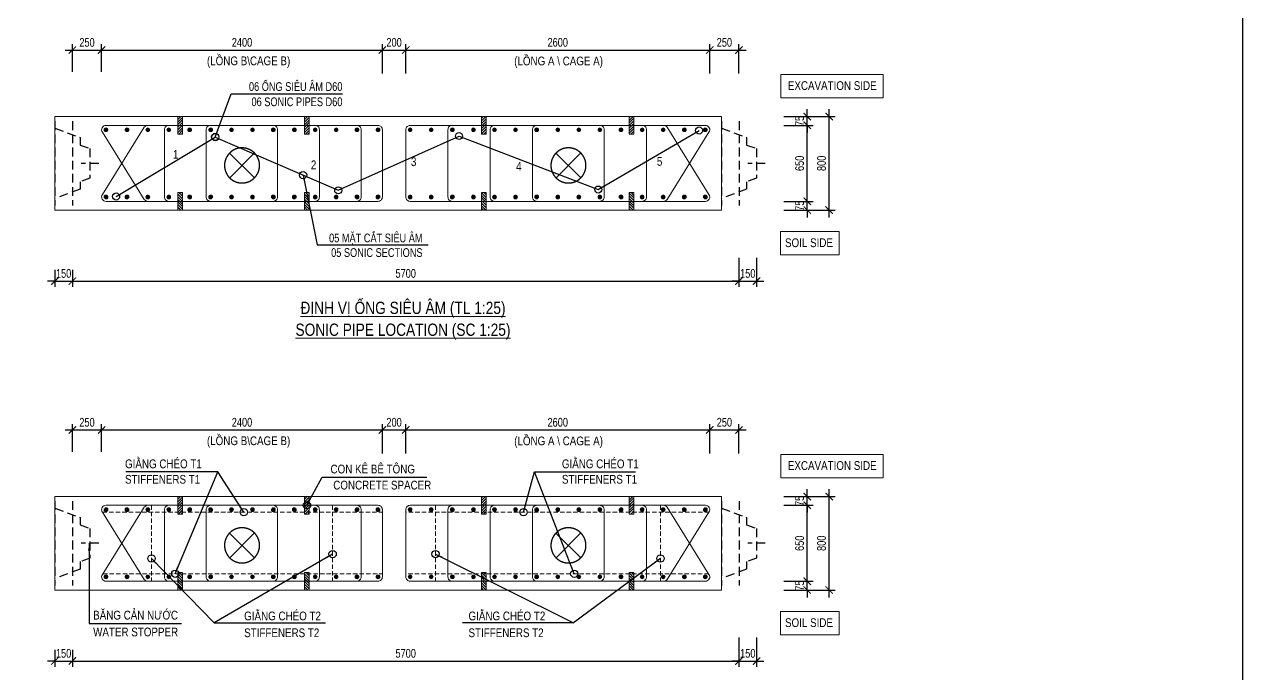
# Model space of a CAD drawing. Header units: millimetres. Extents: x 2746337 to 7547699, y -363432 to 15720.
# Drawn here: x 3696477 to 3738146, y -32976 to -10759 of the extents above; entities that cross this region are included whole.
import ezdxf
from ezdxf.enums import TextEntityAlignment as Align

# ---------------------------------------------------------------- set-up
doc = ezdxf.new("R2010")
doc.units = ezdxf.units.MM
doc.header["$LTSCALE"] = 1200
doc.header["$PDMODE"] = 3
doc.linetypes.add('CENTER', pattern=[2, 1.25, -0.25, 0.25, -0.25])
doc.linetypes.add('HIDDEN', pattern=[0.375, 0.25, -0.125])
for name, color, linetype, lineweight in [('5', 5, 'Continuous', 13), ('BOUND', 3, 'Continuous', 20), ('CWS', 8, 'HIDDEN', 9), ('ENOTE', 2, 'Continuous', 15), ('GRID', 74, 'CENTER', 15), ('K-THUOC', 1, 'Continuous', 18), ('LEADER', 8, 'Continuous', 9), ('MCT', 6, 'Continuous', 20), ('PIPE60', 1, 'Continuous', 25), ('T2HI', 4, 'HIDDEN', 13), ('TEXTMA', 2, 'Continuous', 13), ('TEXTVN', 2, 'Continuous', 20), ('TIE', 4, 'Continuous', 13)]:
    doc.layers.add(name, color=color, linetype=linetype, lineweight=lineweight)
for name, color, linetype in [('CDC.04.HIDDEN', 8, 'HIDDEN'), ('CDC.11.NOTE', 8, 'Continuous'), ('MCSA', 5, 'HIDDEN'), ('MIE', 5, 'HIDDEN')]:
    doc.layers.add(name, color=color, linetype=linetype)
doc.styles.add('DB_Arial', font='arial.ttf', dxfattribs={"width": 0.8})
doc.styles.add('SMTEXT', font='arial.ttf', dxfattribs={"width": 0.75})
doc.dimstyles.new('BSV1-100', dxfattribs={"dimtxt": 300, "dimasz": 250, "dimexe": 200, "dimexo": 0, "dimgap": 108, "dimtad": 1, "dimdec": 0, "dimdsep": 46, "dimtxsty": 'SMTEXT', "dimblk": 'ARCHTICK', "dimcen": 100, "dimdle": 250, "dimclrd": 256, "dimclre": 256, "dimclrt": 1, "dimadec": 0, "dimazin": 0, "dimtfac": 1, "dimtdec": 0, "dimtix": 1, "dimtmove": 2, "dimatfit": 3, "dimfxl": 720, "dimfxlon": 1, "dimtolj": 1, "dimtzin": 0, "dimarcsym": 0})
doc.dimstyles.new('BSV25', dxfattribs={"dimtxt": 300, "dimasz": 250, "dimexe": 200, "dimexo": 0, "dimgap": 108, "dimtad": 1, "dimdec": 0, "dimlfac": 0.25, "dimdsep": 46, "dimtxsty": 'SMTEXT', "dimblk": 'ARCHTICK', "dimcen": 100, "dimdle": 250, "dimclrd": 256, "dimclre": 256, "dimclrt": 2, "dimadec": 0, "dimazin": 0, "dimtfac": 1, "dimtdec": 0, "dimtix": 1, "dimtmove": 2, "dimatfit": 3, "dimfxl": 800, "dimfxlon": 1, "dimtolj": 1, "dimtzin": 0, "dimarcsym": 0})

# ---------------------------------------------------------------- blocks, each defined once
blk = doc.blocks.new('cws800')
at = {"layer": 'CDC.04.HIDDEN'}
for p, q in [((-600, 1440), (-600, -1440)), ((0, 1440), (0, -1440))]:
    blk.add_line(p, q, dxfattribs=at)
for points in [[(0, 1200), (-860, 888), (-860, 627), (-1200, 507), (-1200, -507), (-860, -627), (-860, -888), (0, -1200)], [(-1500, 0), (-900, 0)]]:
    blk.add_lwpolyline(points, dxfattribs=at)
blk = doc.blocks.new('mct1')
at = {"lineweight": 9}
h = blk.add_hatch(color=256, dxfattribs=at)
h.dxf.hatch_style = 1
h.paths.add_polyline_path([(-16, 0, 1), (16, 0, 1)])
blk.add_circle((0, 0), 16, dxfattribs=at)
blk = doc.blocks.new('_ArchTick')
at = {"color": 0, "linetype": 'ByBlock', "const_width": 0.15}
blk.add_lwpolyline([(-0.5, -0.5), (0.5, 0.5)], dxfattribs=at)
blk = doc.blocks.new('*D2637')
at = {"layer": 'Defpoints', "color": 0, "transparency": 16777216}
for p in [(3720320, -13915), (3724005, -13915), (3720320, -17115)]:
    blk.add_point(p, dxfattribs=at)
at = {"layer": 'K-THUOC', "lineweight": -2, "transparency": 16777216}
for p, q in [((3724005, -17365), (3724005, -13665)), ((3723205, -13915), (3724205, -13915)), ((3723205, -17115), (3724205, -17115))]:
    blk.add_line(p, q, dxfattribs=at)
at = {"layer": 'K-THUOC', "lineweight": -2, "transparency": 16777216, "xscale": 250, "yscale": 250, "zscale": 250}
for p, rotation in [((3724005, -13915), 90), ((3724005, -17115), 270)]:
    blk.add_blockref('_ArchTick', p, dxfattribs=dict(at, rotation=rotation))
at = {"layer": 'K-THUOC', "color": 2, "transparency": 16777216, "insert": (3723744, -15515), "char_height": 300, "attachment_point": 5, "rotation": 90, "style": 'SMTEXT'}
blk.add_mtext('\\A1;800', dxfattribs=at)
blk = doc.blocks.new('*D2638')
at = {"layer": 'Defpoints', "color": 0, "transparency": 16777216}
for p in [(3720320, -16815), (3723255, -16815), (3720320, -17115)]:
    blk.add_point(p, dxfattribs=at)
at = {"layer": 'K-THUOC', "lineweight": -2, "transparency": 16777216}
for p, q in [((3723255, -16815), (3723255, -16565)), ((3722455, -16815), (3723455, -16815)), ((3723255, -17115), (3723255, -16815)), ((3722455, -17115), (3723455, -17115)), ((3723255, -17115), (3723255, -17365))]:
    blk.add_line(p, q, dxfattribs=at)
at = {"layer": 'K-THUOC', "lineweight": -2, "transparency": 16777216, "xscale": 250, "yscale": 250, "zscale": 250}
for p, rotation in [((3723255, -16815), 270), ((3723255, -17115), 90)]:
    blk.add_blockref('_ArchTick', p, dxfattribs=dict(at, rotation=rotation))
at = {"layer": 'K-THUOC', "color": 2, "transparency": 16777216, "insert": (3722994, -16965), "char_height": 300, "attachment_point": 5, "rotation": 90, "style": 'SMTEXT'}
blk.add_mtext('\\A1;75', dxfattribs=at)
blk = doc.blocks.new('*D2639')
at = {"layer": 'Defpoints', "color": 0, "transparency": 16777216}
for p in [(3720320, -14215), (3723255, -14215), (3720320, -16815)]:
    blk.add_point(p, dxfattribs=at)
at = {"layer": 'K-THUOC', "lineweight": -2, "transparency": 16777216}
for p, q in [((3723255, -17065), (3723255, -13965)), ((3722455, -14215), (3723455, -14215)), ((3722455, -16815), (3723455, -16815))]:
    blk.add_line(p, q, dxfattribs=at)
at = {"layer": 'K-THUOC', "lineweight": -2, "transparency": 16777216, "xscale": 250, "yscale": 250, "zscale": 250}
for p, rotation in [((3723255, -14215), 90), ((3723255, -16815), 270)]:
    blk.add_blockref('_ArchTick', p, dxfattribs=dict(at, rotation=rotation))
at = {"layer": 'K-THUOC', "color": 2, "transparency": 16777216, "insert": (3722994, -15515), "char_height": 300, "attachment_point": 5, "rotation": 90, "style": 'SMTEXT'}
blk.add_mtext('\\A1;650', dxfattribs=at)
blk = doc.blocks.new('*D2640')
at = {"layer": 'Defpoints', "color": 0, "transparency": 16777216}
for p in [(3720320, -13915), (3723255, -13915), (3720320, -14215)]:
    blk.add_point(p, dxfattribs=at)
at = {"layer": 'K-THUOC', "lineweight": -2, "transparency": 16777216}
for p, q in [((3723255, -13915), (3723255, -13665)), ((3722455, -13915), (3723455, -13915)), ((3723255, -14215), (3723255, -13915)), ((3722455, -14215), (3723455, -14215)), ((3723255, -14215), (3723255, -14465))]:
    blk.add_line(p, q, dxfattribs=at)
at = {"layer": 'K-THUOC', "lineweight": -2, "transparency": 16777216, "xscale": 250, "yscale": 250, "zscale": 250}
for p, rotation in [((3723255, -13915), 270), ((3723255, -14215), 90)]:
    blk.add_blockref('_ArchTick', p, dxfattribs=dict(at, rotation=rotation))
at = {"layer": 'K-THUOC', "color": 2, "transparency": 16777216, "insert": (3722994, -14065), "char_height": 300, "attachment_point": 5, "rotation": 90, "style": 'SMTEXT'}
blk.add_mtext('\\A1;75', dxfattribs=at)
blk = doc.blocks.new('sp')
at = {"layer": '5', "lineweight": 20}
h = blk.add_hatch(dxfattribs=at)
h.set_pattern_fill('ANSI31', color=256, scale=500)
h.set_pattern_definition([(45, (0, 0), (-44.194, 44.194), [])])
h.paths.add_polyline_path([(80, 300), (-80, 300), (-80, -300), (80, -300)])
blk.add_lwpolyline([(-80, -300), (80, -300), (80, 300), (-80, 300)], close=True, dxfattribs=at)
blk = doc.blocks.new('tremie')
at = {"layer": 'MIE', "color": 74, "ltscale": 1000}
for p, q in [((424, -424), (-424, 424)), ((424, 424), (-424, -424))]:
    blk.add_line(p, q, dxfattribs=at)
at = {"layer": 'MIE', "ltscale": 500}
blk.add_circle((0, 0), 600, dxfattribs=at)
blk = doc.blocks.new('*D2641')
at = {"layer": 'Defpoints', "color": 0, "transparency": 16777216}
for p in [(3697520, -19160), (3698120, -19160), (3698120, -19544)]:
    blk.add_point(p, dxfattribs=at)
at = {"layer": 'K-THUOC', "lineweight": -2, "transparency": 16777216}
for p, q in [((3697520, -19160), (3697520, -19744)), ((3698120, -19160), (3698120, -19744)), ((3697520, -19544), (3697270, -19544)), ((3697520, -19544), (3698120, -19544)), ((3698120, -19544), (3698370, -19544))]:
    blk.add_line(p, q, dxfattribs=at)
at = {"layer": 'K-THUOC', "lineweight": -2, "transparency": 16777216, "xscale": 250, "yscale": 250, "zscale": 250}
blk.add_blockref('_ArchTick', (3697520, -19544), dxfattribs=at)
at = {"layer": 'K-THUOC', "lineweight": -2, "transparency": 16777216, "xscale": 250, "yscale": 250, "zscale": 250, "rotation": 180}
blk.add_blockref('_ArchTick', (3698120, -19544), dxfattribs=at)
at = {"layer": 'K-THUOC', "color": 2, "transparency": 16777216, "insert": (3697820, -19283), "char_height": 300, "attachment_point": 5, "style": 'SMTEXT'}
blk.add_mtext('\\A1;150', dxfattribs=at)
blk = doc.blocks.new('*D2642')
at = {"layer": 'Defpoints', "color": 0, "transparency": 16777216}
for p in [(3699120, -11638), (3698120, -12388), (3699120, -12388)]:
    blk.add_point(p, dxfattribs=at)
at = {"layer": 'K-THUOC', "lineweight": -2, "transparency": 16777216}
for p, q in [((3697870, -11638), (3699370, -11638)), ((3698120, -12388), (3698120, -11438)), ((3699120, -12388), (3699120, -11438))]:
    blk.add_line(p, q, dxfattribs=at)
at = {"layer": 'K-THUOC', "lineweight": -2, "transparency": 16777216, "xscale": 250, "yscale": 250, "zscale": 250, "rotation": 180}
blk.add_blockref('_ArchTick', (3698120, -11638), dxfattribs=at)
at = {"layer": 'K-THUOC', "lineweight": -2, "transparency": 16777216, "xscale": 250, "yscale": 250, "zscale": 250}
blk.add_blockref('_ArchTick', (3699120, -11638), dxfattribs=at)
at = {"layer": 'K-THUOC', "color": 2, "transparency": 16777216, "insert": (3698620, -11377), "char_height": 300, "attachment_point": 5, "style": 'SMTEXT'}
blk.add_mtext('\\A1;250', dxfattribs=at)
blk = doc.blocks.new('*D2643')
at = {"layer": 'Defpoints', "color": 0, "transparency": 16777216}
for p in [(3708722, -11638), (3699120, -12388), (3708722, -14365)]:
    blk.add_point(p, dxfattribs=at)
at = {"layer": 'K-THUOC', "lineweight": -2, "transparency": 16777216}
for p, q in [((3698870, -11638), (3708972, -11638)), ((3699120, -12388), (3699120, -11438)), ((3708722, -12438), (3708722, -11438))]:
    blk.add_line(p, q, dxfattribs=at)
at = {"layer": 'K-THUOC', "lineweight": -2, "transparency": 16777216, "xscale": 250, "yscale": 250, "zscale": 250, "rotation": 180}
blk.add_blockref('_ArchTick', (3699120, -11638), dxfattribs=at)
at = {"layer": 'K-THUOC', "lineweight": -2, "transparency": 16777216, "xscale": 250, "yscale": 250, "zscale": 250}
blk.add_blockref('_ArchTick', (3708722, -11638), dxfattribs=at)
at = {"layer": 'K-THUOC', "color": 2, "transparency": 16777216, "insert": (3703921, -11377), "char_height": 300, "attachment_point": 5, "style": 'SMTEXT'}
blk.add_mtext('\\A1;2400', dxfattribs=at)
blk = doc.blocks.new('*D2644')
at = {"layer": 'Defpoints', "color": 0, "transparency": 16777216}
for p in [(3709522, -11638), (3708722, -14365), (3709522, -14365)]:
    blk.add_point(p, dxfattribs=at)
at = {"layer": 'K-THUOC', "lineweight": -2, "transparency": 16777216}
for p, q in [((3708472, -11638), (3709772, -11638)), ((3708722, -12438), (3708722, -11438)), ((3709522, -12438), (3709522, -11438))]:
    blk.add_line(p, q, dxfattribs=at)
at = {"layer": 'K-THUOC', "lineweight": -2, "transparency": 16777216, "xscale": 250, "yscale": 250, "zscale": 250, "rotation": 180}
blk.add_blockref('_ArchTick', (3708722, -11638), dxfattribs=at)
at = {"layer": 'K-THUOC', "lineweight": -2, "transparency": 16777216, "xscale": 250, "yscale": 250, "zscale": 250}
blk.add_blockref('_ArchTick', (3709522, -11638), dxfattribs=at)
at = {"layer": 'K-THUOC', "color": 2, "transparency": 16777216, "insert": (3709122, -11377), "char_height": 300, "attachment_point": 5, "style": 'SMTEXT'}
blk.add_mtext('\\A1;200', dxfattribs=at)
blk = doc.blocks.new('*D2645')
at = {"layer": 'Defpoints', "color": 0, "transparency": 16777216}
for p in [(3719920, -11638), (3709522, -14365), (3719920, -14365)]:
    blk.add_point(p, dxfattribs=at)
at = {"layer": 'K-THUOC', "lineweight": -2, "transparency": 16777216}
for p, q in [((3709272, -11638), (3720170, -11638)), ((3709522, -12438), (3709522, -11438)), ((3719920, -12438), (3719920, -11438))]:
    blk.add_line(p, q, dxfattribs=at)
at = {"layer": 'K-THUOC', "lineweight": -2, "transparency": 16777216, "xscale": 250, "yscale": 250, "zscale": 250, "rotation": 180}
blk.add_blockref('_ArchTick', (3709522, -11638), dxfattribs=at)
at = {"layer": 'K-THUOC', "lineweight": -2, "transparency": 16777216, "xscale": 250, "yscale": 250, "zscale": 250}
blk.add_blockref('_ArchTick', (3719920, -11638), dxfattribs=at)
at = {"layer": 'K-THUOC', "color": 2, "transparency": 16777216, "insert": (3714721, -11377), "char_height": 300, "attachment_point": 5, "style": 'SMTEXT'}
blk.add_mtext('\\A1;2600', dxfattribs=at)
blk = doc.blocks.new('*D2646')
at = {"layer": 'Defpoints', "color": 0, "transparency": 16777216}
for p in [(3720920, -11638), (3720920, -14075), (3719920, -14365)]:
    blk.add_point(p, dxfattribs=at)
at = {"layer": 'K-THUOC', "lineweight": -2, "transparency": 16777216}
for p, q in [((3719670, -11638), (3721170, -11638)), ((3719920, -12438), (3719920, -11438)), ((3720920, -12438), (3720920, -11438))]:
    blk.add_line(p, q, dxfattribs=at)
at = {"layer": 'K-THUOC', "lineweight": -2, "transparency": 16777216, "xscale": 250, "yscale": 250, "zscale": 250, "rotation": 180}
blk.add_blockref('_ArchTick', (3719920, -11638), dxfattribs=at)
at = {"layer": 'K-THUOC', "lineweight": -2, "transparency": 16777216, "xscale": 250, "yscale": 250, "zscale": 250}
blk.add_blockref('_ArchTick', (3720920, -11638), dxfattribs=at)
at = {"layer": 'K-THUOC', "color": 2, "transparency": 16777216, "insert": (3720420, -11377), "char_height": 300, "attachment_point": 5, "style": 'SMTEXT'}
blk.add_mtext('\\A1;250', dxfattribs=at)
blk = doc.blocks.new('*D2647')
at = {"layer": 'Defpoints', "color": 0, "transparency": 16777216}
for p in [(3720920, -16956), (3698120, -19160), (3720920, -19544)]:
    blk.add_point(p, dxfattribs=at)
at = {"layer": 'K-THUOC', "lineweight": -2, "transparency": 16777216}
for p, q in [((3720920, -18744), (3720920, -19744)), ((3698120, -19160), (3698120, -19744)), ((3697870, -19544), (3721170, -19544))]:
    blk.add_line(p, q, dxfattribs=at)
at = {"layer": 'K-THUOC', "lineweight": -2, "transparency": 16777216, "xscale": 250, "yscale": 250, "zscale": 250, "rotation": 180}
blk.add_blockref('_ArchTick', (3698120, -19544), dxfattribs=at)
at = {"layer": 'K-THUOC', "lineweight": -2, "transparency": 16777216, "xscale": 250, "yscale": 250, "zscale": 250}
blk.add_blockref('_ArchTick', (3720920, -19544), dxfattribs=at)
at = {"layer": 'K-THUOC', "color": 2, "transparency": 16777216, "insert": (3709520, -19283), "char_height": 300, "attachment_point": 5, "style": 'SMTEXT'}
blk.add_mtext('\\A1;5700', dxfattribs=at)
blk = doc.blocks.new('*D2648')
at = {"layer": 'Defpoints', "color": 0, "transparency": 16777216}
for p in [(3721520, -16022), (3720920, -16956), (3721520, -19544)]:
    blk.add_point(p, dxfattribs=at)
at = {"layer": 'K-THUOC', "lineweight": -2, "transparency": 16777216}
for p, q in [((3720920, -18744), (3720920, -19744)), ((3721520, -18744), (3721520, -19744)), ((3720920, -19544), (3720670, -19544)), ((3720920, -19544), (3721520, -19544)), ((3721520, -19544), (3721770, -19544))]:
    blk.add_line(p, q, dxfattribs=at)
at = {"layer": 'K-THUOC', "lineweight": -2, "transparency": 16777216, "xscale": 250, "yscale": 250, "zscale": 250}
blk.add_blockref('_ArchTick', (3720920, -19544), dxfattribs=at)
at = {"layer": 'K-THUOC', "lineweight": -2, "transparency": 16777216, "xscale": 250, "yscale": 250, "zscale": 250, "rotation": 180}
blk.add_blockref('_ArchTick', (3721520, -19544), dxfattribs=at)
at = {"layer": 'K-THUOC', "color": 2, "transparency": 16777216, "insert": (3721220, -19283), "char_height": 300, "attachment_point": 5, "style": 'SMTEXT'}
blk.add_mtext('\\A1;150', dxfattribs=at)
blk = doc.blocks.new('*D2625')
at = {"layer": 'Defpoints', "color": 0, "transparency": 16777216}
for p in [(3720320, -26915), (3724005, -26915), (3720320, -30115)]:
    blk.add_point(p, dxfattribs=at)
at = {"layer": 'K-THUOC', "lineweight": -2, "transparency": 16777216}
for p, q in [((3724005, -30365), (3724005, -26665)), ((3723205, -26915), (3724205, -26915)), ((3723205, -30115), (3724205, -30115))]:
    blk.add_line(p, q, dxfattribs=at)
at = {"layer": 'K-THUOC', "lineweight": -2, "transparency": 16777216, "xscale": 250, "yscale": 250, "zscale": 250}
for p, rotation in [((3724005, -26915), 90), ((3724005, -30115), 270)]:
    blk.add_blockref('_ArchTick', p, dxfattribs=dict(at, rotation=rotation))
at = {"layer": 'K-THUOC', "color": 2, "transparency": 16777216, "insert": (3723744, -28515), "char_height": 300, "attachment_point": 5, "rotation": 90, "style": 'SMTEXT'}
blk.add_mtext('\\A1;800', dxfattribs=at)
blk = doc.blocks.new('*D2626')
at = {"layer": 'Defpoints', "color": 0, "transparency": 16777216}
for p in [(3720320, -29815), (3723255, -29815), (3720320, -30115)]:
    blk.add_point(p, dxfattribs=at)
at = {"layer": 'K-THUOC', "lineweight": -2, "transparency": 16777216}
for p, q in [((3723255, -29815), (3723255, -29565)), ((3722455, -29815), (3723455, -29815)), ((3723255, -30115), (3723255, -29815)), ((3722455, -30115), (3723455, -30115)), ((3723255, -30115), (3723255, -30365))]:
    blk.add_line(p, q, dxfattribs=at)
at = {"layer": 'K-THUOC', "lineweight": -2, "transparency": 16777216, "xscale": 250, "yscale": 250, "zscale": 250}
for p, rotation in [((3723255, -29815), 270), ((3723255, -30115), 90)]:
    blk.add_blockref('_ArchTick', p, dxfattribs=dict(at, rotation=rotation))
at = {"layer": 'K-THUOC', "color": 2, "transparency": 16777216, "insert": (3722994, -29965), "char_height": 300, "attachment_point": 5, "rotation": 90, "style": 'SMTEXT'}
blk.add_mtext('\\A1;75', dxfattribs=at)
blk = doc.blocks.new('*D2627')
at = {"layer": 'Defpoints', "color": 0, "transparency": 16777216}
for p in [(3720320, -27215), (3723255, -27215), (3720320, -29815)]:
    blk.add_point(p, dxfattribs=at)
at = {"layer": 'K-THUOC', "lineweight": -2, "transparency": 16777216}
for p, q in [((3723255, -30065), (3723255, -26965)), ((3722455, -27215), (3723455, -27215)), ((3722455, -29815), (3723455, -29815))]:
    blk.add_line(p, q, dxfattribs=at)
at = {"layer": 'K-THUOC', "lineweight": -2, "transparency": 16777216, "xscale": 250, "yscale": 250, "zscale": 250}
for p, rotation in [((3723255, -27215), 90), ((3723255, -29815), 270)]:
    blk.add_blockref('_ArchTick', p, dxfattribs=dict(at, rotation=rotation))
at = {"layer": 'K-THUOC', "color": 2, "transparency": 16777216, "insert": (3722994, -28515), "char_height": 300, "attachment_point": 5, "rotation": 90, "style": 'SMTEXT'}
blk.add_mtext('\\A1;650', dxfattribs=at)
blk = doc.blocks.new('*D2628')
at = {"layer": 'Defpoints', "color": 0, "transparency": 16777216}
for p in [(3720320, -26915), (3723255, -26915), (3720320, -27215)]:
    blk.add_point(p, dxfattribs=at)
at = {"layer": 'K-THUOC', "lineweight": -2, "transparency": 16777216}
for p, q in [((3723255, -26915), (3723255, -26665)), ((3722455, -26915), (3723455, -26915)), ((3723255, -27215), (3723255, -26915)), ((3722455, -27215), (3723455, -27215)), ((3723255, -27215), (3723255, -27465))]:
    blk.add_line(p, q, dxfattribs=at)
at = {"layer": 'K-THUOC', "lineweight": -2, "transparency": 16777216, "xscale": 250, "yscale": 250, "zscale": 250}
for p, rotation in [((3723255, -26915), 270), ((3723255, -27215), 90)]:
    blk.add_blockref('_ArchTick', p, dxfattribs=dict(at, rotation=rotation))
at = {"layer": 'K-THUOC', "color": 2, "transparency": 16777216, "insert": (3722994, -27065), "char_height": 300, "attachment_point": 5, "rotation": 90, "style": 'SMTEXT'}
blk.add_mtext('\\A1;75', dxfattribs=at)
blk = doc.blocks.new('*D2629')
at = {"layer": 'Defpoints', "color": 0, "transparency": 16777216}
for p in [(3697520, -32160), (3698120, -32160), (3698120, -32544)]:
    blk.add_point(p, dxfattribs=at)
at = {"layer": 'K-THUOC', "lineweight": -2, "transparency": 16777216}
for p, q in [((3697520, -32160), (3697520, -32744)), ((3698120, -32160), (3698120, -32744)), ((3697520, -32544), (3697270, -32544)), ((3697520, -32544), (3698120, -32544)), ((3698120, -32544), (3698370, -32544))]:
    blk.add_line(p, q, dxfattribs=at)
at = {"layer": 'K-THUOC', "lineweight": -2, "transparency": 16777216, "xscale": 250, "yscale": 250, "zscale": 250}
blk.add_blockref('_ArchTick', (3697520, -32544), dxfattribs=at)
at = {"layer": 'K-THUOC', "lineweight": -2, "transparency": 16777216, "xscale": 250, "yscale": 250, "zscale": 250, "rotation": 180}
blk.add_blockref('_ArchTick', (3698120, -32544), dxfattribs=at)
at = {"layer": 'K-THUOC', "color": 2, "transparency": 16777216, "insert": (3697820, -32283), "char_height": 300, "attachment_point": 5, "style": 'SMTEXT'}
blk.add_mtext('\\A1;150', dxfattribs=at)
blk = doc.blocks.new('*D2630')
at = {"layer": 'Defpoints', "color": 0, "transparency": 16777216}
for p in [(3699120, -24638), (3698120, -25388), (3699120, -25388)]:
    blk.add_point(p, dxfattribs=at)
at = {"layer": 'K-THUOC', "lineweight": -2, "transparency": 16777216}
for p, q in [((3698120, -25388), (3698120, -24438)), ((3699120, -25388), (3699120, -24438)), ((3697870, -24638), (3699370, -24638))]:
    blk.add_line(p, q, dxfattribs=at)
at = {"layer": 'K-THUOC', "lineweight": -2, "transparency": 16777216, "xscale": 250, "yscale": 250, "zscale": 250, "rotation": 180}
blk.add_blockref('_ArchTick', (3698120, -24638), dxfattribs=at)
at = {"layer": 'K-THUOC', "lineweight": -2, "transparency": 16777216, "xscale": 250, "yscale": 250, "zscale": 250}
blk.add_blockref('_ArchTick', (3699120, -24638), dxfattribs=at)
at = {"layer": 'K-THUOC', "color": 2, "transparency": 16777216, "insert": (3698620, -24377), "char_height": 300, "attachment_point": 5, "style": 'SMTEXT'}
blk.add_mtext('\\A1;250', dxfattribs=at)
blk = doc.blocks.new('*D2631')
at = {"layer": 'Defpoints', "color": 0, "transparency": 16777216}
for p in [(3708722, -24638), (3699120, -25388), (3708722, -27365)]:
    blk.add_point(p, dxfattribs=at)
at = {"layer": 'K-THUOC', "lineweight": -2, "transparency": 16777216}
for p, q in [((3699120, -25388), (3699120, -24438)), ((3708722, -25438), (3708722, -24438)), ((3698870, -24638), (3708972, -24638))]:
    blk.add_line(p, q, dxfattribs=at)
at = {"layer": 'K-THUOC', "lineweight": -2, "transparency": 16777216, "xscale": 250, "yscale": 250, "zscale": 250, "rotation": 180}
blk.add_blockref('_ArchTick', (3699120, -24638), dxfattribs=at)
at = {"layer": 'K-THUOC', "lineweight": -2, "transparency": 16777216, "xscale": 250, "yscale": 250, "zscale": 250}
blk.add_blockref('_ArchTick', (3708722, -24638), dxfattribs=at)
at = {"layer": 'K-THUOC', "color": 2, "transparency": 16777216, "insert": (3703921, -24377), "char_height": 300, "attachment_point": 5, "style": 'SMTEXT'}
blk.add_mtext('\\A1;2400', dxfattribs=at)
blk = doc.blocks.new('*D2632')
at = {"layer": 'Defpoints', "color": 0, "transparency": 16777216}
for p in [(3709522, -24638), (3708722, -27365), (3709522, -27365)]:
    blk.add_point(p, dxfattribs=at)
at = {"layer": 'K-THUOC', "lineweight": -2, "transparency": 16777216}
for p, q in [((3708722, -25438), (3708722, -24438)), ((3709522, -25438), (3709522, -24438)), ((3708472, -24638), (3709772, -24638))]:
    blk.add_line(p, q, dxfattribs=at)
at = {"layer": 'K-THUOC', "lineweight": -2, "transparency": 16777216, "xscale": 250, "yscale": 250, "zscale": 250, "rotation": 180}
blk.add_blockref('_ArchTick', (3708722, -24638), dxfattribs=at)
at = {"layer": 'K-THUOC', "lineweight": -2, "transparency": 16777216, "xscale": 250, "yscale": 250, "zscale": 250}
blk.add_blockref('_ArchTick', (3709522, -24638), dxfattribs=at)
at = {"layer": 'K-THUOC', "color": 2, "transparency": 16777216, "insert": (3709122, -24377), "char_height": 300, "attachment_point": 5, "style": 'SMTEXT'}
blk.add_mtext('\\A1;200', dxfattribs=at)
blk = doc.blocks.new('*D2633')
at = {"layer": 'Defpoints', "color": 0, "transparency": 16777216}
for p in [(3719920, -24638), (3709522, -27365), (3719920, -27365)]:
    blk.add_point(p, dxfattribs=at)
at = {"layer": 'K-THUOC', "lineweight": -2, "transparency": 16777216}
for p, q in [((3709522, -25438), (3709522, -24438)), ((3719920, -25438), (3719920, -24438)), ((3709272, -24638), (3720170, -24638))]:
    blk.add_line(p, q, dxfattribs=at)
at = {"layer": 'K-THUOC', "lineweight": -2, "transparency": 16777216, "xscale": 250, "yscale": 250, "zscale": 250, "rotation": 180}
blk.add_blockref('_ArchTick', (3709522, -24638), dxfattribs=at)
at = {"layer": 'K-THUOC', "lineweight": -2, "transparency": 16777216, "xscale": 250, "yscale": 250, "zscale": 250}
blk.add_blockref('_ArchTick', (3719920, -24638), dxfattribs=at)
at = {"layer": 'K-THUOC', "color": 2, "transparency": 16777216, "insert": (3714721, -24377), "char_height": 300, "attachment_point": 5, "style": 'SMTEXT'}
blk.add_mtext('\\A1;2600', dxfattribs=at)
blk = doc.blocks.new('*D2634')
at = {"layer": 'Defpoints', "color": 0, "transparency": 16777216}
for p in [(3720920, -24638), (3720920, -27075), (3719920, -27365)]:
    blk.add_point(p, dxfattribs=at)
at = {"layer": 'K-THUOC', "lineweight": -2, "transparency": 16777216}
for p, q in [((3719920, -25438), (3719920, -24438)), ((3720920, -25438), (3720920, -24438)), ((3719670, -24638), (3721170, -24638))]:
    blk.add_line(p, q, dxfattribs=at)
at = {"layer": 'K-THUOC', "lineweight": -2, "transparency": 16777216, "xscale": 250, "yscale": 250, "zscale": 250, "rotation": 180}
blk.add_blockref('_ArchTick', (3719920, -24638), dxfattribs=at)
at = {"layer": 'K-THUOC', "lineweight": -2, "transparency": 16777216, "xscale": 250, "yscale": 250, "zscale": 250}
blk.add_blockref('_ArchTick', (3720920, -24638), dxfattribs=at)
at = {"layer": 'K-THUOC', "color": 2, "transparency": 16777216, "insert": (3720420, -24377), "char_height": 300, "attachment_point": 5, "style": 'SMTEXT'}
blk.add_mtext('\\A1;250', dxfattribs=at)
blk = doc.blocks.new('*D2635')
at = {"layer": 'Defpoints', "color": 0, "transparency": 16777216}
for p in [(3720920, -29956), (3698120, -32160), (3720920, -32544)]:
    blk.add_point(p, dxfattribs=at)
at = {"layer": 'K-THUOC', "lineweight": -2, "transparency": 16777216}
for p, q in [((3720920, -31744), (3720920, -32744)), ((3698120, -32160), (3698120, -32744)), ((3697870, -32544), (3721170, -32544))]:
    blk.add_line(p, q, dxfattribs=at)
at = {"layer": 'K-THUOC', "lineweight": -2, "transparency": 16777216, "xscale": 250, "yscale": 250, "zscale": 250, "rotation": 180}
blk.add_blockref('_ArchTick', (3698120, -32544), dxfattribs=at)
at = {"layer": 'K-THUOC', "lineweight": -2, "transparency": 16777216, "xscale": 250, "yscale": 250, "zscale": 250}
blk.add_blockref('_ArchTick', (3720920, -32544), dxfattribs=at)
at = {"layer": 'K-THUOC', "color": 2, "transparency": 16777216, "insert": (3709520, -32283), "char_height": 300, "attachment_point": 5, "style": 'SMTEXT'}
blk.add_mtext('\\A1;5700', dxfattribs=at)
blk = doc.blocks.new('*D2636')
at = {"layer": 'Defpoints', "color": 0, "transparency": 16777216}
for p in [(3721520, -29022), (3720920, -29956), (3721520, -32544)]:
    blk.add_point(p, dxfattribs=at)
at = {"layer": 'K-THUOC', "lineweight": -2, "transparency": 16777216}
for p, q in [((3720920, -31744), (3720920, -32744)), ((3721520, -31744), (3721520, -32744)), ((3720920, -32544), (3720670, -32544)), ((3720920, -32544), (3721520, -32544)), ((3721520, -32544), (3721770, -32544))]:
    blk.add_line(p, q, dxfattribs=at)
at = {"layer": 'K-THUOC', "lineweight": -2, "transparency": 16777216, "xscale": 250, "yscale": 250, "zscale": 250}
blk.add_blockref('_ArchTick', (3720920, -32544), dxfattribs=at)
at = {"layer": 'K-THUOC', "lineweight": -2, "transparency": 16777216, "xscale": 250, "yscale": 250, "zscale": 250, "rotation": 180}
blk.add_blockref('_ArchTick', (3721520, -32544), dxfattribs=at)
at = {"layer": 'K-THUOC', "color": 2, "transparency": 16777216, "insert": (3721220, -32283), "char_height": 300, "attachment_point": 5, "style": 'SMTEXT'}
blk.add_mtext('\\A1;150', dxfattribs=at)

msp = doc.modelspace()

# ---------------------------------------------------------------- linework, layer by layer
msp.add_lwpolyline([(3576955, 9128.3), (3738146.4, 9128.3), (3738146.4, -68024), (3576955, -68024)], close=True)
at = {"layer": 'BOUND'}
for points in [[(3720320.3, -13915.3), (3697520.3, -13915.3), (3697520.3, -17115.3), (3720320.3, -17115.3)], [(3720320.3, -26915.3), (3697520.3, -26915.3), (3697520.3, -30115.3), (3720320.3, -30115.3)]]:
    msp.add_lwpolyline(points, close=True, dxfattribs=at)
at = {"layer": 'ENOTE'}
for points in [[(3722352.3, -12472.8), (3725852.3, -12472.8), (3725852.3, -13272.8), (3722352.3, -13272.8)], [(3722341.7, -17849.3), (3724341.7, -17849.3), (3724341.7, -18649.3), (3722341.7, -18649.3)], [(3722352.3, -25472.8), (3725852.3, -25472.8), (3725852.3, -26272.8), (3722352.3, -26272.8)], [(3722341.7, -30849.3), (3724341.7, -30849.3), (3724341.7, -31649.3), (3722341.7, -31649.3)]]:
    msp.add_lwpolyline(points, close=True, dxfattribs=at)
at = {"layer": 'MCSA', "color": 5, "ltscale": 1000}
for points in [[(3699616.3, -16649.4), (3703006.5, -14614.2), (3707211.6, -16437.4), (3711344.9, -14582.4)], [(3711344.9, -14582.4), (3716105.8, -16410.3), (3719556, -14391.1)]]:
    msp.add_lwpolyline(points, dxfattribs=at)
at = {"layer": 'PIPE60'}
for centre in [(3703006.5, -14614.2), (3711344.9, -14582.4), (3719556, -14391.1), (3699616.3, -16649.4), (3707211.6, -16437.4), (3716105.8, -16410.3)]:
    msp.add_circle(centre, 120, dxfattribs=at)
at = {"layer": 'T2HI', "color": 1, "ltscale": 0.5}
for p, q in [((3699152.1, -27450.4), (3708725.5, -27450.4)), ((3700826.1, -27215.3), (3700826.1, -29815.3)), ((3707021.7, -27215.3), (3707021.7, -29815.3)), ((3719899.2, -27450.4), (3709528.4, -27450.4)), ((3710541.1, -27215.3), (3710541.1, -29815.3)), ((3718234.7, -27215.3), (3718234.7, -29815.3)), ((3699166.7, -29556.8), (3708726.9, -29556.8)), ((3719884.6, -29556.8), (3709526.9, -29556.8))]:
    msp.add_line(p, q, dxfattribs=at)
at = {"layer": 'TIE'}
for points in [[(3700703.5, -16815.3, -0.2467092), (3700580, -16750.4), (3699146.7, -14450.4, -0.6042234), (3699270.3, -14215.3), (3708571.5, -14215.3, -0.4142136), (3708721.5, -14365.3), (3708721.5, -16665.3, -0.4142136), (3708571.5, -16815.3), (3699270.3, -16815.3, -0.6042234), (3699146.7, -16580.2), (3700580, -14280.2, -0.2467092), (3700703.5, -14215.3)], [(3701416.7, -16815.3, -0.4142136), (3701266.7, -16665.3), (3701266.7, -14365.3, -0.4142136), (3701416.7, -14215.3)], [(3702847.7, -16815.3, -0.4142136), (3702697.7, -16665.3), (3702697.7, -14365.3, -0.4142136), (3702847.7, -14215.3)], [(3704537.9, -16815.3), (3704987.9, -16815.3, 0.4142136), (3705137.9, -16665.3), (3705137.9, -14365.3, 0.4142136), (3704987.9, -14215.3), (3704537.9, -14215.3)], [(3705968.9, -16815.3), (3706418.9, -16815.3, 0.4142136), (3706568.9, -16665.3), (3706568.9, -14365.3, 0.4142136), (3706418.9, -14215.3), (3705968.9, -14215.3)], [(3707399.9, -16815.3), (3707849.9, -16815.3, 0.4142136), (3707999.9, -16665.3), (3707999.9, -14365.3, 0.4142136), (3707849.9, -14215.3), (3707399.9, -14215.3)], [(3718336.7, -14215.3, -0.2467092), (3718460.3, -14280.2), (3719893.8, -16580.2, -0.6042234), (3719770.3, -16815.3), (3709671.5, -16815.3, -0.4142136), (3709521.5, -16665.3), (3709521.5, -14365.3, -0.4142136), (3709671.5, -14215.3), (3719770.3, -14215.3, -0.6042234), (3719893.8, -14450.4), (3718460.3, -16750.4, -0.2467092), (3718336.7, -16815.3)], [(3711114.2, -16815.3, -0.4142136), (3710964.2, -16665.3), (3710964.2, -14365.3, -0.4142136), (3711114.2, -14215.3)], [(3712556.9, -16815.3, -0.4142136), (3712406.9, -16665.3), (3712406.9, -14365.3, -0.4142136), (3712556.9, -14215.3)], [(3714006.7, -16815.3, -0.4142136), (3713856.7, -16665.3), (3713856.7, -14365.3, -0.4142136), (3714006.7, -14215.3)], [(3715706.5, -16815.3), (3716156.5, -16815.3, 0.4142136), (3716306.5, -16665.3), (3716306.5, -14365.3, 0.4142136), (3716156.5, -14215.3), (3715706.5, -14215.3)], [(3717156.2, -16815.3), (3717606.2, -16815.3, 0.4142136), (3717756.2, -16665.3), (3717756.2, -14365.3, 0.4142136), (3717606.2, -14215.3), (3717156.2, -14215.3)], [(3700703.5, -29815.3, -0.2467092), (3700580, -29750.4), (3699146.7, -27450.4, -0.6042234), (3699270.3, -27215.3), (3708571.5, -27215.3, -0.4142136), (3708721.5, -27365.3), (3708721.5, -29665.3, -0.4142136), (3708571.5, -29815.3), (3699270.3, -29815.3, -0.6042234), (3699146.7, -29580.2), (3700580, -27280.2, -0.2467092), (3700703.5, -27215.3)], [(3701416.7, -29815.3, -0.4142136), (3701266.7, -29665.3), (3701266.7, -27365.3, -0.4142136), (3701416.7, -27215.3)], [(3702847.7, -29815.3, -0.4142136), (3702697.7, -29665.3), (3702697.7, -27365.3, -0.4142136), (3702847.7, -27215.3)], [(3704537.9, -29815.3), (3704987.9, -29815.3, 0.4142136), (3705137.9, -29665.3), (3705137.9, -27365.3, 0.4142136), (3704987.9, -27215.3), (3704537.9, -27215.3)], [(3705968.9, -29815.3), (3706418.9, -29815.3, 0.4142136), (3706568.9, -29665.3), (3706568.9, -27365.3, 0.4142136), (3706418.9, -27215.3), (3705968.9, -27215.3)], [(3707399.9, -29815.3), (3707849.9, -29815.3, 0.4142136), (3707999.9, -29665.3), (3707999.9, -27365.3, 0.4142136), (3707849.9, -27215.3), (3707399.9, -27215.3)], [(3718336.7, -27215.3, -0.2467092), (3718460.3, -27280.2), (3719893.8, -29580.2, -0.6042234), (3719770.3, -29815.3), (3709671.5, -29815.3, -0.4142136), (3709521.5, -29665.3), (3709521.5, -27365.3, -0.4142136), (3709671.5, -27215.3), (3719770.3, -27215.3, -0.6042234), (3719893.8, -27450.4), (3718460.3, -29750.4, -0.2467092), (3718336.7, -29815.3)], [(3711114.2, -29815.3, -0.4142136), (3710964.2, -29665.3), (3710964.2, -27365.3, -0.4142136), (3711114.2, -27215.3)], [(3712556.9, -29815.3, -0.4142136), (3712406.9, -29665.3), (3712406.9, -27365.3, -0.4142136), (3712556.9, -27215.3)], [(3714006.7, -29815.3, -0.4142136), (3713856.7, -29665.3), (3713856.7, -27365.3, -0.4142136), (3714006.7, -27215.3)], [(3715706.5, -29815.3), (3716156.5, -29815.3, 0.4142136), (3716306.5, -29665.3), (3716306.5, -27365.3, 0.4142136), (3716156.5, -27215.3), (3715706.5, -27215.3)], [(3717156.2, -29815.3), (3717606.2, -29815.3, 0.4142136), (3717756.2, -29665.3), (3717756.2, -27365.3, 0.4142136), (3717606.2, -27215.3), (3717156.2, -27215.3)]]:
    msp.add_lwpolyline(points, format="xyb", dxfattribs=at)

# ---------------------------------------------------------------- block references
at = {"layer": 'CWS', "xscale": -1}
for p in [(3697520.3, -15515.3), (3720320.3, -15515.3), (3697520.3, -28515.3), (3720320.3, -28515.3)]:
    msp.add_blockref('cws800', p, dxfattribs=at)
at = {"layer": 'ENOTE'}
for p in [(3701810.4, -14215.3), (3706138.1, -14215.3), (3712192.2, -14215.3), (3717247.6, -14215.3), (3701810.4, -27215.3), (3706138.1, -27215.3), (3712192.2, -27215.3), (3717247.6, -27215.3)]:
    msp.add_blockref('sp', p, dxfattribs=at)
at = {"layer": 'ENOTE', "xscale": -1, "rotation": 180}
for p in [(3701810.4, -16815.3), (3706138.1, -16815.3), (3712192.2, -16815.3), (3717247.6, -16815.3), (3701810.4, -29815.3), (3706138.1, -29815.3), (3712192.2, -29815.3), (3717247.6, -29815.3)]:
    msp.add_blockref('sp', p, dxfattribs=at)
at = {"layer": 'GRID', "xscale": -1, "rotation": 90.3275938441337}
for p in [(3703922.8, -15586.2), (3715086.4, -15586.2), (3703922.8, -28586.2), (3715086.4, -28586.2)]:
    msp.add_blockref('tremie', p, dxfattribs=at)
at = {"layer": 'MCT', "yscale": 4, "zscale": 4, "rotation": 180}
for p, xscale in [((3699270.3, -14365.3), -4), ((3699985.7, -14365.3), 4), ((3700701.2, -14365.3), 4), ((3701416.7, -14365.3), 4), ((3702132.2, -14365.3), 4), ((3702847.7, -14365.3), 4), ((3703563.2, -14365.3), 4), ((3704278.6, -14365.3), 4), ((3704994.1, -14365.3), 4), ((3705709.6, -14365.3), 4), ((3706425.1, -14365.3), 4), ((3707140.6, -14365.3), 4), ((3707856, -14365.3), 4), ((3708571.5, -14365.3), 4), ((3709671.5, -14365.3), 4), ((3710392.9, -14365.3), 4), ((3711114.2, -14365.3), 4), ((3711835.5, -14365.3), 4), ((3712556.9, -14365.3), 4), ((3713278.2, -14365.3), 4), ((3713999.6, -14365.3), 4), ((3714720.9, -14365.3), 4), ((3715442.2, -14365.3), 4), ((3716163.6, -14365.3), 4), ((3716884.9, -14365.3), 4), ((3717606.2, -14365.3), 4), ((3718327.6, -14365.3), 4), ((3719048.9, -14365.3), 4), ((3719770.3, -14365.3), 4), ((3699270.3, -16665.3), -4), ((3699985.7, -16665.3), 4), ((3700701.2, -16665.3), 4), ((3701416.7, -16665.3), 4), ((3702132.2, -16665.3), 4), ((3702847.7, -16665.3), 4), ((3703563.2, -16665.3), 4), ((3704278.6, -16665.3), 4), ((3704994.1, -16665.3), 4), ((3705709.6, -16665.3), 4), ((3706425.1, -16665.3), 4), ((3707140.6, -16665.3), 4), ((3707856, -16665.3), 4), ((3708571.5, -16665.3), 4), ((3709671.5, -16665.3), 4), ((3710392.9, -16665.3), 4), ((3711114.2, -16665.3), 4), ((3711835.5, -16665.3), 4), ((3712556.9, -16665.3), 4), ((3713278.2, -16665.3), 4), ((3713999.6, -16665.3), 4), ((3714720.9, -16665.3), 4), ((3715442.2, -16665.3), 4), ((3716163.6, -16665.3), 4), ((3716884.9, -16665.3), 4), ((3717606.2, -16665.3), 4), ((3718327.6, -16665.3), 4), ((3719048.9, -16665.3), 4), ((3719770.3, -16665.3), 4), ((3699270.3, -27365.3), -4), ((3699985.7, -27365.3), 4), ((3700701.2, -27365.3), 4), ((3701416.7, -27365.3), 4), ((3702132.2, -27365.3), 4), ((3702847.7, -27365.3), 4), ((3703563.2, -27365.3), 4), ((3704278.6, -27365.3), 4), ((3704994.1, -27365.3), 4), ((3705709.6, -27365.3), 4), ((3706425.1, -27365.3), 4), ((3707140.6, -27365.3), 4), ((3707856, -27365.3), 4), ((3708571.5, -27365.3), 4), ((3709671.5, -27365.3), 4), ((3710392.9, -27365.3), 4), ((3711114.2, -27365.3), 4), ((3711835.5, -27365.3), 4), ((3712556.9, -27365.3), 4), ((3713278.2, -27365.3), 4), ((3713999.6, -27365.3), 4), ((3714720.9, -27365.3), 4), ((3715442.2, -27365.3), 4), ((3716163.6, -27365.3), 4), ((3716884.9, -27365.3), 4), ((3717606.2, -27365.3), 4), ((3718327.6, -27365.3), 4), ((3719048.9, -27365.3), 4), ((3719770.3, -27365.3), 4), ((3699270.3, -29665.3), -4), ((3699985.7, -29665.3), 4), ((3700701.2, -29665.3), 4), ((3701416.7, -29665.3), 4), ((3702132.2, -29665.3), 4), ((3702847.7, -29665.3), 4), ((3703563.2, -29665.3), 4), ((3704278.6, -29665.3), 4), ((3704994.1, -29665.3), 4), ((3705709.6, -29665.3), 4), ((3706425.1, -29665.3), 4), ((3707140.6, -29665.3), 4), ((3707856, -29665.3), 4), ((3708571.5, -29665.3), 4), ((3709671.5, -29665.3), 4), ((3710392.9, -29665.3), 4), ((3711114.2, -29665.3), 4), ((3711835.5, -29665.3), 4), ((3712556.9, -29665.3), 4), ((3713278.2, -29665.3), 4), ((3713999.6, -29665.3), 4), ((3714720.9, -29665.3), 4), ((3715442.2, -29665.3), 4), ((3716163.6, -29665.3), 4), ((3716884.9, -29665.3), 4), ((3717606.2, -29665.3), 4), ((3718327.6, -29665.3), 4), ((3719048.9, -29665.3), 4), ((3719770.3, -29665.3), 4)]:
    msp.add_blockref('mct1', p, dxfattribs=dict(at, xscale=xscale))

# ---------------------------------------------------------------- texts
at = {"layer": 'TEXTMA', "style": 'DB_Arial', "width": 0.8}
for s, p in [('BĂNG CẢN NƯỚC', (3698830.2, -31124.4)), ('WATER STOPPER', (3698830.2, -31699.4))]:
    msp.add_text(s, height=300, rotation=360, dxfattribs=at).set_placement(p)
at = {"layer": 'TEXTVN', "style": 'DB_Arial', "width": 0.8}
for s, p in [('(LỒNG B\\CAGE B)', (3702721.8, -12156.8)), ('(LỒNG A \\ CAGE A)', (3713231.4, -12162.3)), ('(LỒNG B\\CAGE B)', (3702721.8, -25156.8)), ('(LỒNG A \\ CAGE A)', (3713231.4, -25162.3)), ('GIẰNG CHÉO T2', (3703995.4, -31151.8)), ('STIFFENERS T2', (3703995.4, -31726.8))]:
    msp.add_text(s, height=300, rotation=360, dxfattribs=at).set_placement(p)
at = {"layer": 'TEXTVN', "lineweight": 20, "style": 'SMTEXT', "width": 0.75}
for s, p in [('06 ỐNG SIÊU ÂM D60', (3707355.5, -13038.3)), ('06 SONIC PIPES D60', (3707355.5, -13558.3)), ('05 MẶT CẮT SIÊU ÂM', (3710096.2, -18218.1)), ('05 SONIC SECTIONS', (3710096.2, -18718.1))]:
    msp.add_text(s, height=300, dxfattribs=at).set_placement(p, align=Align.RIGHT)
at = {"layer": 'TEXTVN', "style": 'DB_Arial', "width": 0.8}
for s, p in [('EXCAVATION SIDE', (3722591.5, -13004.4)), ('GIẰNG CHÉO T1', (3699919.9, -25946.3)), ('CON KÊ BÊ TÔNG', (3706949.4, -26124.8)), ('GIẰNG CHÉO T1', (3714863.1, -25946.3)), ('EXCAVATION SIDE', (3722591.5, -26004.4)), ('STIFFENERS T1', (3699919.9, -26476.3)), ('STIFFENERS T1', (3714863.1, -26476.3)), (' CONCRETE SPACER', (3706949.4, -26674.8)), ('GIẰNG CHÉO T2', (3711668.4, -31151.8)), ('STIFFENERS T2', (3711668.4, -31726.8))]:
    msp.add_text(s, height=300, dxfattribs=at).set_placement(p)
for s, p in [('1', (3701652.5, -15357.9)), ('2', (3706370.3, -15715.7)), ('3', (3709793.6, -15609.1)), ('5', (3718204.6, -15598.7)), ('4', (3713390.3, -15770.8))]:
    msp.add_text(s, height=300, rotation=360, dxfattribs=at).set_placement(p, align=Align.CENTER)
for p in [(3724133.8, -18381), (3724133.8, -31381)]:
    msp.add_text('SOIL SIDE', height=300, dxfattribs=at).set_placement(p, align=Align.RIGHT)
for s, p in [('%%UĐỊNH VỊ ỐNG SIÊU ÂM (TL 1:25)', (3709427.2, -20459.4)), ('%%USONIC PIPE LOCATION (SC 1:25)', (3709427.2, -21259.4))]:
    msp.add_text(s, height=420, rotation=360, dxfattribs=at).set_placement(p, align=Align.MIDDLE)

# ---------------------------------------------------------------- dimensions: what is measured, and where the dimension line sits
at = {"layer": 'K-THUOC'}
for base, p1, p2, picture, middle in [((3699120.3, -11638.1), (3698120.3, -12388.1), (3699120.3, -12388.1), '*D2642', (3698620.3, -11376.9)), ((3708721.5, -11638.1), (3699120.3, -12388.1), (3708721.5, -14365.3), '*D2643', (3703920.9, -11376.9)), ((3709521.5, -11638.1), (3708721.5, -14365.3), (3709521.5, -14365.3), '*D2644', (3709121.5, -11376.9)), ((3719920.3, -11638.1), (3709521.5, -14365.3), (3719920.3, -14365.3), '*D2645', (3714720.9, -11376.9)), ((3720920.3, -11638.1), (3719920.3, -14365.3), (3720920.3, -14075.1), '*D2646', (3720420.3, -11376.9)), ((3721520.3, -19544), (3720920.3, -16955.5), (3721520.3, -16022.5), '*D2648', (3721220.3, -19282.8)), ((3720920.3, -19544), (3698120.3, -19160.2), (3720920.3, -16955.5), '*D2647', (3709520.3, -19282.8)), ((3698120.3, -19544), (3697520.3, -19160.2), (3698120.3, -19160.2), '*D2641', (3697820.3, -19282.8)), ((3699120.3, -24638.1), (3698120.3, -25388.1), (3699120.3, -25388.1), '*D2630', (3698620.3, -24376.9)), ((3708721.5, -24638.1), (3699120.3, -25388.1), (3708721.5, -27365.3), '*D2631', (3703920.9, -24376.9)), ((3709521.5, -24638.1), (3708721.5, -27365.3), (3709521.5, -27365.3), '*D2632', (3709121.5, -24376.9)), ((3719920.3, -24638.1), (3709521.5, -27365.3), (3719920.3, -27365.3), '*D2633', (3714720.9, -24376.9)), ((3720920.3, -24638.1), (3719920.3, -27365.3), (3720920.3, -27075.1), '*D2634', (3720420.3, -24376.9)), ((3721520.3, -32544), (3720920.3, -29955.5), (3721520.3, -29022.5), '*D2636', (3721220.3, -32282.8)), ((3720920.3, -32544), (3698120.3, -32160.2), (3720920.3, -29955.5), '*D2635', (3709520.3, -32282.8)), ((3698120.3, -32544), (3697520.3, -32160.2), (3698120.3, -32160.2), '*D2629', (3697820.3, -32282.8))]:
    dim = msp.add_linear_dim(base=base, p1=p1, p2=p2, dimstyle='BSV25', dxfattribs=at)
    dim.commit()
    dim.dimension.update_dxf_attribs({"geometry": picture, "text_midpoint": middle})
for base, p1, p2, picture, middle in [((3724004.7, -13915.3), (3720320.3, -17115.3), (3720320.3, -13915.3), '*D2637', (3723743.5, -15515.3)), ((3723254.7, -13915.3), (3720320.3, -14215.3), (3720320.3, -13915.3), '*D2640', (3722994.1, -14065.3)), ((3723254.7, -14215.3), (3720320.3, -16815.3), (3720320.3, -14215.3), '*D2639', (3722993.5, -15515.3)), ((3723254.7, -16815.3), (3720320.3, -17115.3), (3720320.3, -16815.3), '*D2638', (3722994.1, -16965.3)), ((3724004.7, -26915.3), (3720320.3, -30115.3), (3720320.3, -26915.3), '*D2625', (3723743.5, -28515.3)), ((3723254.7, -26915.3), (3720320.3, -27215.3), (3720320.3, -26915.3), '*D2628', (3722994.1, -27065.3)), ((3723254.7, -27215.3), (3720320.3, -29815.3), (3720320.3, -27215.3), '*D2627', (3722993.5, -28515.3)), ((3723254.7, -29815.3), (3720320.3, -30115.3), (3720320.3, -29815.3), '*D2626', (3722994.1, -29965.3))]:
    dim = msp.add_linear_dim(base=base, p1=p1, p2=p2, angle=90, dimstyle='BSV25', dxfattribs=at)
    dim.commit()
    dim.dimension.update_dxf_attribs({"geometry": picture, "text_midpoint": middle})

# ---------------------------------------------------------------- leaders
at = {"layer": 'CDC.11.NOTE'}
msp.add_leader([(3698695.8, -28515.3), (3698695.8, -31264.7), (3701849.3, -31264.7)], dimstyle='BSV1-100', override={"dimgap": 108, "dimtad": 0}, dxfattribs=at)
at = {"layer": 'LEADER'}
for points in [[(3703006.5, -14614.2), (3703555.5, -13138.3), (3707355.5, -13138.3)], [(3706008.9, -15915.9), (3706487.3, -18306), (3710287.3, -18306)], [(3703983, -27450.4), (3703091.5, -26070.4), (3699945.6, -26070.4)], [(3701632.8, -29556.8), (3703091.5, -26070.4), (3699945.6, -26070.4)], [(3713550.2, -27450.4), (3713928.4, -26070.4), (3717380.8, -26070.4)], [(3715286.5, -29556.8), (3713928.4, -26070.4), (3717380.8, -26070.4)], [(3706143.6, -27215.3), (3706657.6, -26254.4), (3710244.1, -26254.4)], [(3700826.1, -29038.4), (3702972.7, -31240.5), (3706772.7, -31240.5)], [(3707021.7, -28883.1), (3702972.7, -31240.5), (3706772.7, -31240.5)], [(3710541.1, -28883.1), (3715259.3, -31240.5), (3711459.3, -31240.5)], [(3718234.7, -29038.4), (3715259.3, -31240.5), (3711459.3, -31240.5)]]:
    msp.add_leader(points, dimstyle='BSV25', override={"dimldrblk": 'Origin'}, dxfattribs=at)

doc.saveas('drawing.dxf')
